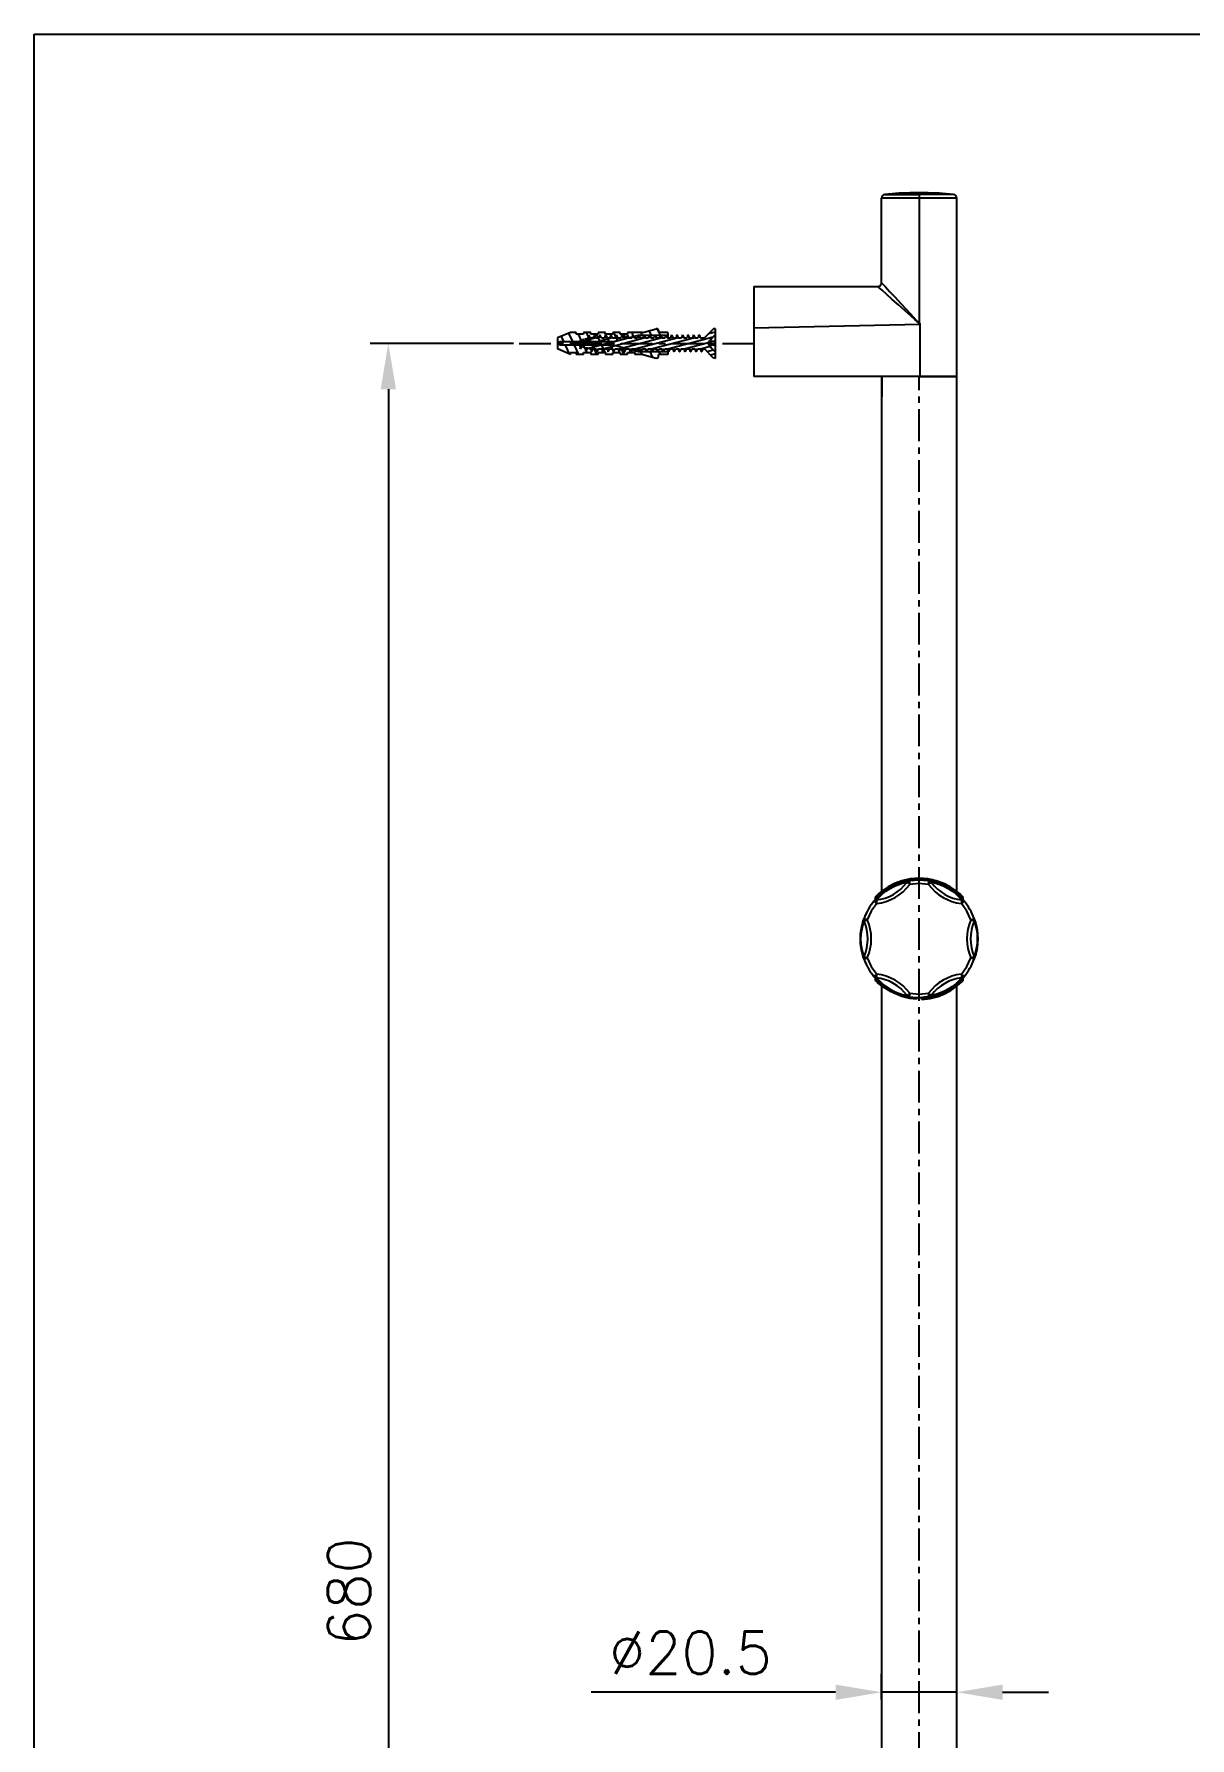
# Model space of a CAD drawing. Extents: x -6516 to -5886, y -2869 to -1978.
# Drawn here: x -6515.6 to -6200.6, y -2442.2 to -1978 of the extents above; entities that cross this region are included whole.
import ezdxf

# ---------------------------------------------------------------- set-up
doc = ezdxf.new("R2010")
doc.units = 0
doc.header["$LTSCALE"] = 23.1
doc.header["$MEASUREMENT"] = 0
doc.linetypes.add('CENTER', pattern=[0.6, 0.375, -0.075, 0.075, -0.075])
doc.layers.get('0').update_dxf_attribs({"linetype": 'CONTINUOUS'})
doc.layers.get('Defpoints').update_dxf_attribs({"linetype": 'CONTINUOUS'})
doc.styles.get("Standard").update_dxf_attribs({"font": 'txt.shx', "bigfont": 'whgtxt.shx'})
doc.dimstyles.get("Standard").update_dxf_attribs({"dimtxt": 2.5, "dimasz": 0.18, "dimexe": 0.18, "dimexo": 0.0625, "dimgap": 0.09, "dimtad": 0, "dimtih": 1, "dimtoh": 1, "dimdec": 4, "dimzin": 0, "dimdsep": 46, "dimtxsty": 'Standard', "dimcen": 0.09, "dimadec": 0, "dimazin": 0, "dimtp": 0.001, "dimtm": 0.001, "dimtfac": 1, "dimtdec": 4, "dimtofl": 0, "dimtmove": 0, "dimatfit": 0, "dimfxl": 0, "dimtolj": 1, "dimtzin": 0, "dimarcsym": 0})

# ---------------------------------------------------------------- blocks, each defined once
blk = doc.blocks.new('*D103')
at = {"color": 2, "lineweight": -2}
for p, q in [((-6384.91, -2062.29), (-6424.05, -2062.29)), ((-6419.05, -2074.79), (-6419.05, -2729.79)), ((-6384.91, -2742.29), (-6424.05, -2742.29))]:
    blk.add_line(p, q, dxfattribs=at)
at = {"color": 2}
for points in [[(-6421.14, -2074.79), (-6416.97, -2074.79), (-6419.05, -2062.29)], [(-6421.14, -2729.79), (-6416.97, -2729.79), (-6419.05, -2742.29)]]:
    blk.add_solid(points, dxfattribs=at)
at = {"layer": 'Defpoints', "color": 0}
for p in [(-6383.41, -2062.29), (-6419.05, -2742.29), (-6383.41, -2742.29)]:
    blk.add_point(p, dxfattribs=at)
at = {"color": 2, "insert": (-6429.8, -2402.29), "char_height": 11.5, "attachment_point": 5, "rotation": 90}
blk.add_mtext('\\A1;680', dxfattribs=at)
blk = doc.blocks.new('*D104')
at = {"color": 2, "lineweight": -2}
for p, q in [((-6284.66, -2431.66), (-6284.66, -2424.71)), ((-6264.16, -2431.75), (-6264.16, -2424.71)), ((-6297.16, -2429.71), (-6363.74, -2429.71)), ((-6264.16, -2429.71), (-6284.66, -2429.71)), ((-6251.66, -2429.71), (-6239.16, -2429.71))]:
    blk.add_line(p, q, dxfattribs=at)
at = {"color": 2}
for points in [[(-6297.16, -2427.63), (-6297.16, -2431.8), (-6284.66, -2429.71)], [(-6251.66, -2427.63), (-6251.66, -2431.8), (-6264.16, -2429.71)]]:
    blk.add_solid(points, dxfattribs=at)
at = {"layer": 'Defpoints', "color": 0}
for p in [(-6284.66, -2429.71), (-6284.66, -2433.16), (-6264.16, -2433.25)]:
    blk.add_point(p, dxfattribs=at)
at = {"color": 2, "insert": (-6336.7, -2418.96), "char_height": 11.5, "attachment_point": 5}
blk.add_mtext('\\A1;%%C20.5', dxfattribs=at)

msp = doc.modelspace()

# ---------------------------------------------------------------- linework, layer by layer
for p, q in [((-6515.6, -1978.04), (-5885.6, -1978.04)), ((-6515.6, -2869.04), (-6515.6, -1978.04)), ((-6284.66, -2045.79), (-6284.66, -2022.7)), ((-6272.91, -2021.28), (-6275.91, -2021.28)), ((-6264.16, -2071.29), (-6264.16, -2022.7)), ((-6319.41, -2046.79), (-6319.41, -2058.04)), ((-6319.41, -2046.79), (-6285.66, -2046.79)), ((-6319.41, -2058.04), (-6319.41, -2071.29)), ((-6330.16, -2066.29), (-6330.16, -2066.29)), ((-6274.18, -2071.29), (-6319.41, -2071.29)), ((-6284.66, -2071.29), (-6284.66, -2076)), ((-6284.6, -2071.29), (-6284.6, -2076.29)), ((-6274.18, -2071.29), (-6264.16, -2071.29)), ((-6264.16, -2071.29), (-6274.05, -2071.29)), ((-6264.16, -2211.58), (-6264.16, -2071.29)), ((-6284.66, -2075.99), (-6284.66, -2211.58)), ((-6270.69, -2208.46), (-6271.16, -2208.33)), ((-6286.41, -2213.29), (-6286.41, -2213.65)), ((-6285.22, -2212.49), (-6285.46, -2212.7)), ((-6263.87, -2211.97), (-6264.09, -2211.79)), ((-6262.41, -2213.65), (-6262.41, -2213.29)), ((-6286.41, -2235.33), (-6286.41, -2235.7)), ((-6262.41, -2235.7), (-6262.41, -2235.33)), ((-6284.66, -2237.24), (-6284.66, -2629.09)), ((-6275.16, -2240.47), (-6275.16, -2240.57)), ((-6275.16, -2240.57), (-6275.16, -2240.68)), ((-6275.16, -2240.68), (-6275.16, -2240.92)), ((-6271.65, -2240.24), (-6273.66, -2240.47)), ((-6273.66, -2240.57), (-6273.66, -2240.47)), ((-6273.66, -2240.68), (-6273.66, -2240.57)), ((-6273.66, -2240.98), (-6273.66, -2240.68)), ((-6264.16, -2629.09), (-6264.16, -2237.41))]:
    msp.add_line(p, q)
at = {"color": 2}
for p, q in [((-6274.41, -2022.7), (-6284.66, -2022.7)), ((-6264.16, -2022.7), (-6274.41, -2022.7)), ((-6274.41, -2022.7), (-6274.41, -2056.71)), ((-6319.41, -2058.04), (-6274.18, -2057.04)), ((-6274.42, -2056.72), (-6274.43, -2056.74)), ((-6274.18, -2056.82), (-6274.18, -2057.04)), ((-6274.18, -2057.04), (-6274.18, -2071.29)), ((-6284.63, -2071.29), (-6284.63, -2075.79)), ((-6284.64, -2075.99), (-6284.64, -2075.99)), ((-6277.13, -2208.73), (-6276.96, -2209.67)), ((-6274.41, -2208.49), (-6274.41, -2208.39)), ((-6274.41, -2209.45), (-6274.41, -2208.49)), ((-6271.85, -2209.67), (-6271.69, -2208.73)), ((-6274.41, -2209.45), (-6276.96, -2209.67)), ((-6271.85, -2209.67), (-6274.41, -2209.45)), ((-6260.29, -2219.3), (-6259.39, -2218.96)), ((-6276.96, -2239.31), (-6277.13, -2240.26)), ((-6271.69, -2240.26), (-6271.85, -2239.31))]:
    msp.add_line(p, q, dxfattribs=at)
at = {"color": 7, "linetype": 'Continuous'}
for p, q in [((-6369.41, -2059.29), (-6372.91, -2060.79)), ((-6367.91, -2059.29), (-6369.41, -2059.29)), ((-6367.91, -2059.79), (-6367.91, -2059.29)), ((-6365.91, -2059.79), (-6367.91, -2059.79)), ((-6365.91, -2059.29), (-6365.91, -2059.79)), ((-6363.91, -2059.29), (-6365.91, -2059.29)), ((-6364.41, -2060.04), (-6364.65, -2060.84)), ((-6364, -2060.84), (-6364.41, -2060.04)), ((-6363.91, -2059.79), (-6363.91, -2059.29)), ((-6361.91, -2059.79), (-6363.91, -2059.79)), ((-6362.91, -2060), (-6363.15, -2060.79)), ((-6362.5, -2060.79), (-6362.91, -2060)), ((-6361.91, -2059.29), (-6361.91, -2059.79)), ((-6359.91, -2059.29), (-6361.91, -2059.29)), ((-6361.41, -2060), (-6361.65, -2060.79)), ((-6361, -2060.79), (-6361.41, -2060)), ((-6359.91, -2060), (-6360.15, -2060.79)), ((-6359.91, -2059.79), (-6359.91, -2059.29)), ((-6357.91, -2059.79), (-6359.91, -2059.79)), ((-6359.5, -2060.79), (-6359.91, -2060)), ((-6358.41, -2060), (-6358.65, -2060.79)), ((-6358, -2060.79), (-6358.41, -2060)), ((-6357.91, -2059.29), (-6357.91, -2059.79)), ((-6355.91, -2059.29), (-6357.91, -2059.29)), ((-6357.52, -2061.79), (-6350.91, -2060.04)), ((-6356.91, -2060), (-6357.15, -2060.79)), ((-6356.5, -2060.79), (-6356.91, -2060)), ((-6355.91, -2059.79), (-6355.91, -2059.29)), ((-6353.91, -2059.79), (-6355.91, -2059.79)), ((-6355.41, -2060), (-6355.65, -2060.79)), ((-6355, -2060.79), (-6355.41, -2060)), ((-6353.91, -2060), (-6354.15, -2060.79)), ((-6353.91, -2059.29), (-6353.91, -2059.79)), ((-6349.7, -2059.29), (-6353.91, -2059.29)), ((-6353.5, -2060.79), (-6353.91, -2060)), ((-6352.41, -2060), (-6352.65, -2060.79)), ((-6352, -2060.79), (-6352.41, -2060)), ((-6350.91, -2060), (-6351.15, -2060.79)), ((-6350.5, -2060.79), (-6350.91, -2060)), ((-6350.91, -2060.04), (-6342.91, -2060.04)), ((-6349.7, -2059.29), (-6346.04, -2058.31)), ((-6349.41, -2060), (-6349.65, -2060.79)), ((-6349, -2060.79), (-6349.41, -2060)), ((-6347.91, -2060), (-6348.15, -2060.79)), ((-6347.5, -2060.79), (-6347.91, -2060)), ((-6346.41, -2060), (-6346.65, -2060.79)), ((-6346, -2060.79), (-6346.41, -2060)), ((-6345.41, -2058.79), (-6345.41, -2059.29)), ((-6342.91, -2059.29), (-6345.41, -2059.29)), ((-6344.91, -2060), (-6345.15, -2060.79)), ((-6344.5, -2060.79), (-6344.91, -2060)), ((-6343.41, -2060), (-6343.65, -2060.79)), ((-6343, -2060.79), (-6343.41, -2060)), ((-6342.91, -2059.29), (-6342.91, -2060.79)), ((-6341.91, -2060), (-6342.15, -2060.79)), ((-6341.86, -2060.04), (-6341.91, -2060)), ((-6341.5, -2060.79), (-6341.91, -2060)), ((-6340.41, -2060), (-6340.65, -2060.79)), ((-6340.36, -2060.04), (-6340.41, -2060)), ((-6340, -2060.79), (-6340.41, -2060)), ((-6338.91, -2060), (-6339.15, -2060.79)), ((-6338.86, -2060.04), (-6338.91, -2060)), ((-6338.5, -2060.79), (-6338.91, -2060)), ((-6337.41, -2060), (-6337.65, -2060.79)), ((-6337.36, -2060.04), (-6337.41, -2060)), ((-6337, -2060.79), (-6337.41, -2060)), ((-6335.91, -2060), (-6336.15, -2060.79)), ((-6335.86, -2060.04), (-6335.91, -2060)), ((-6335.5, -2060.79), (-6335.91, -2060)), ((-6334.41, -2060), (-6334.65, -2060.79)), ((-6334.36, -2060.04), (-6334.41, -2060)), ((-6334, -2060.79), (-6334.41, -2060)), ((-6330.41, -2058.29), (-6332.91, -2060.79)), ((-6331.11, -2061.1), (-6329.91, -2059.89)), ((-6329.91, -2058.29), (-6330.41, -2058.29)), ((-6329.91, -2066.29), (-6329.91, -2058.29)), ((-6372.91, -2060.79), (-6372.91, -2063.79)), ((-6369.41, -2065.29), (-6372.91, -2063.79)), ((-6372.41, -2062.79), (-6372.41, -2061.79)), ((-6372.41, -2061.79), (-6357.52, -2061.79)), ((-6357.52, -2062.79), (-6372.41, -2062.79)), ((-6369.41, -2065.29), (-6369.41, -2064.79)), ((-6369.41, -2064.79), (-6367.91, -2064.79)), ((-6367.91, -2064.79), (-6367.91, -2065.29)), ((-6365.91, -2065.29), (-6367.91, -2065.29)), ((-6367.54, -2061.79), (-6367.64, -2062.13)), ((-6367.15, -2061.85), (-6367.18, -2061.79)), ((-6366.9, -2062.97), (-6366.66, -2063.77)), ((-6366.69, -2062.97), (-6366.9, -2062.97)), ((-6366.66, -2063.77), (-6366.33, -2063.13)), ((-6366.15, -2061.24), (-6365.73, -2061.24)), ((-6365.91, -2065.29), (-6365.91, -2064.79)), ((-6365.91, -2064.79), (-6363.91, -2064.79)), ((-6365.4, -2063.6), (-6365.16, -2064.4)), ((-6364.77, -2063.6), (-6365.4, -2063.6)), ((-6365.16, -2064.4), (-6364.75, -2063.61)), ((-6364.65, -2060.84), (-6364, -2060.84)), ((-6363.99, -2060.84), (-6364, -2060.84)), ((-6363.91, -2064.79), (-6363.91, -2065.29)), ((-6361.91, -2065.29), (-6363.91, -2065.29)), ((-6363.9, -2063.79), (-6363.66, -2064.59)), ((-6363.25, -2063.79), (-6363.9, -2063.79)), ((-6363.66, -2064.59), (-6363.25, -2063.79)), ((-6363.15, -2060.79), (-6362.91, -2060.79)), ((-6362.91, -2063.79), (-6362.4, -2063.79)), ((-6362.5, -2060.79), (-6361.65, -2060.79)), ((-6362.4, -2063.79), (-6362.16, -2064.59)), ((-6362.16, -2064.59), (-6361.75, -2063.79)), ((-6361.91, -2065.29), (-6361.91, -2064.79)), ((-6361.91, -2064.79), (-6359.91, -2064.79)), ((-6361.75, -2063.79), (-6360.9, -2063.79)), ((-6361, -2060.79), (-6360.15, -2060.79)), ((-6360.9, -2063.79), (-6360.66, -2064.59)), ((-6360.66, -2064.59), (-6360.25, -2063.79)), ((-6360.25, -2063.79), (-6359.4, -2063.79)), ((-6359.91, -2064.79), (-6359.91, -2065.29)), ((-6357.91, -2065.29), (-6359.91, -2065.29)), ((-6359.5, -2060.79), (-6358.65, -2060.79)), ((-6359.4, -2063.79), (-6359.16, -2064.59)), ((-6359.16, -2064.59), (-6358.75, -2063.79)), ((-6358.75, -2063.79), (-6357.9, -2063.79)), ((-6358, -2060.79), (-6357.15, -2060.79)), ((-6357.91, -2065.29), (-6357.91, -2064.79)), ((-6357.91, -2064.79), (-6355.91, -2064.79)), ((-6357.9, -2063.79), (-6357.66, -2064.59)), ((-6357.66, -2064.59), (-6357.25, -2063.79)), ((-6357.52, -2062.79), (-6350.91, -2064.54)), ((-6357.25, -2063.79), (-6356.4, -2063.79)), ((-6356.5, -2060.79), (-6355.65, -2060.79)), ((-6356.4, -2063.79), (-6356.16, -2064.59)), ((-6356.16, -2064.59), (-6355.75, -2063.79)), ((-6355.91, -2064.79), (-6355.91, -2065.29)), ((-6353.91, -2065.29), (-6355.91, -2065.29)), ((-6355.75, -2063.79), (-6354.9, -2063.79)), ((-6355, -2060.79), (-6354.15, -2060.79)), ((-6354.9, -2063.79), (-6354.66, -2064.59)), ((-6354.66, -2064.59), (-6354.25, -2063.79)), ((-6354.25, -2063.79), (-6353.4, -2063.79)), ((-6353.91, -2065.29), (-6353.91, -2064.79)), ((-6353.91, -2064.79), (-6351.91, -2064.79)), ((-6353.5, -2060.79), (-6352.65, -2060.79)), ((-6353.4, -2063.79), (-6353.16, -2064.59)), ((-6353.16, -2064.59), (-6352.75, -2063.79)), ((-6352.75, -2063.79), (-6351.9, -2063.79)), ((-6352, -2060.79), (-6351.15, -2060.79)), ((-6351.91, -2064.79), (-6351.91, -2065.29)), ((-6349.7, -2065.29), (-6351.91, -2065.29)), ((-6351.9, -2063.79), (-6351.66, -2064.59)), ((-6351.66, -2064.59), (-6351.25, -2063.79)), ((-6351.25, -2063.79), (-6350.4, -2063.79)), ((-6350.91, -2063.79), (-6350.91, -2064.54)), ((-6350.91, -2064.54), (-6342.91, -2064.54)), ((-6350.5, -2060.79), (-6349.65, -2060.79)), ((-6350.4, -2063.79), (-6350.16, -2064.59)), ((-6350.16, -2064.59), (-6349.75, -2063.79)), ((-6349.75, -2063.79), (-6348.9, -2063.79)), ((-6349.7, -2065.29), (-6346.04, -2066.28)), ((-6349, -2060.79), (-6348.15, -2060.79)), ((-6348.9, -2063.79), (-6348.66, -2064.59)), ((-6348.66, -2064.59), (-6348.25, -2063.79)), ((-6348.25, -2063.79), (-6347.4, -2063.79)), ((-6347.5, -2060.79), (-6346.65, -2060.79)), ((-6347.4, -2063.79), (-6347.16, -2064.59)), ((-6347.16, -2064.59), (-6346.75, -2063.79)), ((-6346.75, -2063.79), (-6345.9, -2063.79)), ((-6346, -2060.79), (-6345.15, -2060.79)), ((-6345.9, -2063.79), (-6345.66, -2064.59)), ((-6345.66, -2064.59), (-6345.25, -2063.79)), ((-6345.41, -2065.79), (-6345.41, -2065.29)), ((-6342.91, -2065.29), (-6345.41, -2065.29)), ((-6345.25, -2063.79), (-6344.4, -2063.79)), ((-6344.5, -2060.79), (-6343.65, -2060.79)), ((-6344.4, -2063.79), (-6344.16, -2064.59)), ((-6344.16, -2064.59), (-6343.75, -2063.79)), ((-6343.75, -2063.79), (-6342.9, -2063.79)), ((-6343, -2060.79), (-6342.15, -2060.79)), ((-6342.91, -2063.94), (-6342.91, -2065.29)), ((-6342.9, -2063.79), (-6342.66, -2064.59)), ((-6342.66, -2064.59), (-6342.25, -2063.79)), ((-6342.25, -2063.79), (-6341.4, -2063.79)), ((-6341.5, -2060.79), (-6340.65, -2060.79)), ((-6341.4, -2063.79), (-6341.16, -2064.59)), ((-6341.16, -2064.59), (-6340.75, -2063.79)), ((-6340.75, -2063.79), (-6339.9, -2063.79)), ((-6340, -2060.79), (-6339.15, -2060.79)), ((-6339.9, -2063.79), (-6339.66, -2064.59)), ((-6339.66, -2064.59), (-6339.25, -2063.79)), ((-6339.25, -2063.79), (-6338.4, -2063.79)), ((-6338.5, -2060.79), (-6337.65, -2060.79)), ((-6338.4, -2063.79), (-6338.16, -2064.59)), ((-6338.16, -2064.59), (-6337.75, -2063.79)), ((-6337.75, -2063.79), (-6336.9, -2063.79)), ((-6337, -2060.79), (-6336.15, -2060.79)), ((-6336.9, -2063.79), (-6336.66, -2064.59)), ((-6336.66, -2064.59), (-6336.25, -2063.79)), ((-6336.25, -2063.79), (-6335.4, -2063.79)), ((-6335.5, -2060.79), (-6334.65, -2060.79)), ((-6335.4, -2063.79), (-6335.16, -2064.59)), ((-6335.16, -2064.59), (-6334.75, -2063.79)), ((-6334.75, -2063.79), (-6332.91, -2063.79)), ((-6334, -2060.79), (-6332.91, -2060.79)), ((-6333.9, -2063.79), (-6333.66, -2064.59)), ((-6333.66, -2064.59), (-6333.25, -2063.79)), ((-6330.41, -2066.29), (-6332.91, -2063.79)), ((-6331.8, -2062.29), (-6331.11, -2061.1)), ((-6329.91, -2061.79), (-6331.8, -2061.79)), ((-6331.8, -2061.79), (-6331.8, -2062.79)), ((-6331.11, -2063.49), (-6331.8, -2062.29)), ((-6329.91, -2062.79), (-6331.8, -2062.79)), ((-6331.51, -2061.79), (-6331.51, -2062.79)), ((-6331.11, -2062.79), (-6331.11, -2061.79)), ((-6329.91, -2064.69), (-6331.11, -2063.49)), ((-6329.91, -2066.29), (-6330.41, -2066.29))]:
    msp.add_line(p, q, dxfattribs=at)
at = {"color": 2, "linetype": 'Continuous'}
for p, q in [((-6371.99, -2060.4), (-6371.34, -2061.79)), ((-6369.93, -2059.52), (-6368.87, -2061.79)), ((-6367.33, -2059.79), (-6366.4, -2061.79)), ((-6365.1, -2059.29), (-6363.93, -2061.79)), ((-6362.39, -2059.79), (-6361.46, -2061.79)), ((-6361.54, -2060.45), (-6361.22, -2060.36)), ((-6360.88, -2063.85), (-6349.06, -2060.68)), ((-6360.16, -2059.29), (-6358.99, -2061.79)), ((-6359.91, -2060.01), (-6359.9, -2060.01)), ((-6357.69, -2059.29), (-6356.63, -2061.56)), ((-6357.04, -2060.44), (-6356.72, -2060.35)), ((-6356.38, -2063.84), (-6344.56, -2060.67)), ((-6355.41, -2060), (-6355.4, -2060)), ((-6354.99, -2059.79), (-6354.43, -2060.98)), ((-6352.75, -2059.29), (-6352.24, -2060.4)), ((-6352.53, -2060.42), (-6352.23, -2060.34)), ((-6351.89, -2063.82), (-6340.07, -2060.66)), ((-6350.28, -2059.29), (-6349.93, -2060.04)), ((-6348.03, -2060.41), (-6347.74, -2060.33)), ((-6348.02, -2058.84), (-6347.46, -2060.04)), ((-6347.39, -2063.81), (-6335.57, -2060.65)), ((-6345.8, -2058.31), (-6345.41, -2059.16)), ((-6345.34, -2059.29), (-6344.99, -2060.04)), ((-6343.53, -2060.39), (-6343.24, -2060.32)), ((-6342.89, -2063.8), (-6330.49, -2060.47)), ((-6339.02, -2060.38), (-6338.75, -2060.3)), ((-6334.52, -2060.36), (-6334.26, -2060.29)), ((-6331.73, -2059.61), (-6329.91, -2059.13)), ((-6372.91, -2063.73), (-6372.87, -2063.81)), ((-6370.87, -2062.79), (-6369.78, -2065.13)), ((-6368.4, -2062.79), (-6367.24, -2065.29)), ((-6367.63, -2062.08), (-6362.54, -2060.72)), ((-6366.87, -2063.07), (-6358.04, -2060.71)), ((-6365.93, -2062.79), (-6365, -2064.79)), ((-6365.32, -2063.85), (-6364.8, -2063.71)), ((-6364.54, -2063.64), (-6353.55, -2060.69)), ((-6363.46, -2062.79), (-6362.3, -2065.29)), ((-6362.27, -2064.22), (-6361.92, -2064.13)), ((-6360.99, -2062.79), (-6360.06, -2064.79)), ((-6359.91, -2065.13), (-6359.83, -2065.29)), ((-6359.16, -2064.58), (-6359.15, -2064.58)), ((-6358.53, -2062.79), (-6357.59, -2064.79)), ((-6357.77, -2064.21), (-6357.41, -2064.11)), ((-6355.85, -2063.24), (-6354.89, -2065.29)), ((-6354.66, -2064.57), (-6354.64, -2064.56)), ((-6353.28, -2064.2), (-6352.9, -2064.1)), ((-6353.03, -2063.98), (-6352.65, -2064.79)), ((-6350.3, -2064.54), (-6349.95, -2065.29)), ((-6350.17, -2064.56), (-6350.13, -2064.55)), ((-6348.78, -2064.18), (-6348.39, -2064.08)), ((-6347.83, -2064.54), (-6347.17, -2065.97)), ((-6345.67, -2064.54), (-6345.62, -2064.53)), ((-6345.36, -2064.54), (-6345.01, -2065.29)), ((-6344.28, -2064.17), (-6343.89, -2064.07)), ((-6341.18, -2064.53), (-6341.12, -2064.51)), ((-6339.79, -2064.16), (-6339.38, -2064.05)), ((-6338.43, -2063.79), (-6331.8, -2062.02)), ((-6336.68, -2064.52), (-6336.61, -2064.5)), ((-6335.29, -2064.15), (-6334.87, -2064.03)), ((-6333.98, -2063.79), (-6331.34, -2063.09)), ((-6332.19, -2064.51), (-6330.54, -2064.06)), ((-6331.25, -2065.45), (-6329.91, -2065.09)), ((-6329.96, -2066.29), (-6329.91, -2066.28))]:
    msp.add_line(p, q, dxfattribs=at)
at = {"color": 1, "linetype": 'CENTER'}
for p, q in [((-6383.41, -2062.29), (-6319.41, -2062.29)), ((-6274.41, -2781.89), (-6274.41, -2071.29))]:
    msp.add_line(p, q, dxfattribs=at)
at = {"color": 2, "flags": 128}
for points in [[(-6283.75, -2021.71), (-6283.56, -2021.71), (-6282.89, -2021.71), (-6282.17, -2021.71), (-6281.63, -2021.71), (-6281.33, -2021.71), (-6281.17, -2021.71), (-6281.09, -2021.71), (-6281.05, -2021.71), (-6281.03, -2021.71), (-6281.02, -2021.71), (-6281.02, -2021.71), (-6281.02, -2021.71), (-6281.01, -2021.71), (-6281.01, -2021.71), (-6281.01, -2021.71), (-6281.01, -2021.71), (-6281.01, -2021.71), (-6281.01, -2021.71), (-6281.01, -2021.71), (-6281.01, -2021.71), (-6281.01, -2021.71), (-6280.94, -2021.71), (-6279.6, -2021.71), (-6278.81, -2021.71), (-6278.4, -2021.71), (-6278.19, -2021.71), (-6278.09, -2021.71), (-6278.03, -2021.71), (-6278.01, -2021.71), (-6277.99, -2021.71), (-6277.99, -2021.71), (-6277.98, -2021.71), (-6277.98, -2021.71), (-6277.98, -2021.71), (-6277.98, -2021.71), (-6277.98, -2021.71), (-6277.98, -2021.71), (-6277.98, -2021.71), (-6277.98, -2021.71), (-6277.98, -2021.71), (-6277.98, -2021.71), (-6277.9, -2021.71), (-6276.23, -2021.71), (-6274.41, -2021.71)], [(-6274.41, -2021.71), (-6274.41, -2021.8), (-6274.41, -2022.03), (-6274.41, -2022.35), (-6274.41, -2022.7)], [(-6265.06, -2021.71), (-6265.24, -2021.71), (-6265.77, -2021.71), (-6266.64, -2021.71), (-6267.8, -2021.71), (-6269.22, -2021.71), (-6270.83, -2021.71), (-6272.58, -2021.71), (-6274.41, -2021.71)], [(-6284.66, -2045.79), (-6284.38, -2046.1), (-6283.6, -2046.93), (-6282.45, -2048.16), (-6281.06, -2049.65), (-6279.52, -2051.31), (-6277.87, -2053.07), (-6275.96, -2055.12), (-6275.2, -2055.93), (-6274.41, -2056.71)], [(-6274.43, -2056.74), (-6275.53, -2055.83), (-6276.59, -2054.89), (-6278.23, -2053.43), (-6280.03, -2051.82), (-6281.72, -2050.31), (-6283.24, -2048.95), (-6284.5, -2047.83), (-6285.35, -2047.07), (-6285.66, -2046.79)], [(-6274.41, -2056.73), (-6274.3, -2056.79), (-6274.24, -2056.81), (-6274.18, -2056.82)], [(-6284.63, -2075.79), (-6284.63, -2075.83), (-6284.63, -2075.87), (-6284.63, -2075.94), (-6284.64, -2075.96), (-6284.64, -2075.98), (-6284.64, -2075.99)], [(-6284.64, -2075.99), (-6284.62, -2076.11), (-6284.6, -2076.14)], [(-6286.41, -2213.29), (-6286.19, -2213.08), (-6285.46, -2212.4), (-6285.03, -2212.04), (-6284.61, -2211.71), (-6284.16, -2211.38), (-6283.5, -2210.93), (-6282.93, -2210.59), (-6282.04, -2210.1), (-6281.21, -2209.71), (-6280.47, -2209.41), (-6279.8, -2209.17), (-6279.13, -2208.96), (-6277.93, -2208.66), (-6276.73, -2208.45), (-6274.41, -2208.29)], [(-6282.33, -2210.77), (-6281.31, -2210.24), (-6280.23, -2209.78), (-6278.93, -2209.37), (-6278.05, -2209.16), (-6277.76, -2209.12)], [(-6276.96, -2209.67), (-6277.25, -2209.46), (-6277.41, -2209.35), (-6277.52, -2209.27), (-6277.63, -2209.2), (-6277.7, -2209.15), (-6277.76, -2209.12)], [(-6274.41, -2208.29), (-6274.41, -2208.18), (-6274.41, -2208.13), (-6274.41, -2208.08), (-6274.41, -2208.04), (-6274.41, -2208.01), (-6274.41, -2207.99)], [(-6274.41, -2208.29), (-6272.08, -2208.45), (-6269.68, -2208.96), (-6268.51, -2209.34), (-6267.26, -2209.86), (-6265.89, -2210.58), (-6264.22, -2211.69), (-6263.35, -2212.4), (-6263.04, -2212.67), (-6262.8, -2212.9), (-6262.62, -2213.07), (-6262.42, -2213.28)], [(-6271.05, -2209.12), (-6271.11, -2209.15), (-6271.18, -2209.2), (-6271.29, -2209.27), (-6271.41, -2209.35), (-6271.56, -2209.46), (-6271.85, -2209.67)], [(-6271.05, -2209.12), (-6270.77, -2209.16), (-6269.89, -2209.37), (-6268.76, -2209.72), (-6267.68, -2210.15), (-6266.49, -2210.77)], [(-6286.04, -2213.9), (-6285.86, -2213.68), (-6285.24, -2213.02), (-6284.38, -2212.21), (-6283.46, -2211.5), (-6282.33, -2210.77)], [(-6266.48, -2210.77), (-6265.51, -2211.38), (-6264.58, -2212.09), (-6263.57, -2213.02), (-6262.95, -2213.68), (-6262.77, -2213.9)], [(-6285.96, -2214.87), (-6287.43, -2216.97), (-6288.52, -2219.3)], [(-6285.96, -2214.87), (-6286.23, -2214.64), (-6286.48, -2214.43), (-6286.58, -2214.35), (-6286.65, -2214.29), (-6286.7, -2214.25)], [(-6286.04, -2213.9), (-6286.05, -2213.97), (-6286.04, -2214.04), (-6286.03, -2214.18), (-6286.02, -2214.32), (-6286, -2214.51), (-6285.96, -2214.87)], [(-6262.85, -2214.87), (-6262.81, -2214.51), (-6262.79, -2214.32), (-6262.78, -2214.18), (-6262.77, -2214.04), (-6262.77, -2213.97), (-6262.77, -2213.9)], [(-6262.11, -2214.25), (-6262.16, -2214.3), (-6262.33, -2214.43), (-6262.58, -2214.64), (-6262.85, -2214.87)], [(-6260.29, -2219.3), (-6261.38, -2216.97), (-6262.85, -2214.87)], [(-6290.25, -2224.49), (-6290.2, -2223.34), (-6290.06, -2222.18), (-6289.76, -2220.84), (-6289.5, -2219.98), (-6289.4, -2219.71)], [(-6289.42, -2218.97), (-6289.36, -2218.99), (-6289.16, -2219.06), (-6288.85, -2219.17), (-6288.52, -2219.3)], [(-6288.52, -2219.3), (-6288.85, -2219.44), (-6289.02, -2219.52), (-6289.15, -2219.58), (-6289.34, -2219.67), (-6289.4, -2219.71)], [(-6259.41, -2219.71), (-6259.47, -2219.67), (-6259.55, -2219.63), (-6259.66, -2219.58), (-6259.79, -2219.52), (-6259.96, -2219.44), (-6260.29, -2219.3)], [(-6259.41, -2219.71), (-6259.31, -2219.98), (-6259.05, -2220.84), (-6258.79, -2222), (-6258.63, -2223.14), (-6258.56, -2224.49)], [(-6289.4, -2229.27), (-6289.5, -2229), (-6289.76, -2228.14), (-6290.03, -2226.99), (-6290.19, -2225.84), (-6290.25, -2224.5)], [(-6258.56, -2224.49), (-6258.61, -2225.64), (-6258.75, -2226.8), (-6259.05, -2228.14), (-6259.31, -2229), (-6259.41, -2229.28)], [(-6288.52, -2229.69), (-6288.85, -2229.81), (-6289.16, -2229.92), (-6289.36, -2229.99), (-6289.42, -2230.02)], [(-6289.4, -2229.27), (-6289.34, -2229.31), (-6289.26, -2229.35), (-6289.15, -2229.4), (-6289.02, -2229.46), (-6288.85, -2229.54), (-6288.52, -2229.69)], [(-6288.52, -2229.69), (-6287.43, -2232.01), (-6285.96, -2234.12)], [(-6262.85, -2234.12), (-6261.38, -2232.01), (-6260.29, -2229.69)], [(-6260.29, -2229.69), (-6260.19, -2229.64), (-6260.13, -2229.62), (-6259.96, -2229.54), (-6259.79, -2229.47), (-6259.66, -2229.41), (-6259.55, -2229.35), (-6259.47, -2229.31), (-6259.41, -2229.28)], [(-6259.39, -2230.02), (-6259.45, -2230), (-6259.65, -2229.92), (-6259.96, -2229.81), (-6260.29, -2229.69)], [(-6286.7, -2234.73), (-6286.65, -2234.69), (-6286.48, -2234.55), (-6286.23, -2234.35), (-6285.96, -2234.12)], [(-6275.16, -2240.68), (-6277.33, -2240.44), (-6279.63, -2239.87), (-6280.58, -2239.53), (-6281.55, -2239.12), (-6282.03, -2238.89), (-6283.19, -2238.24), (-6284.08, -2237.66), (-6284.74, -2237.18), (-6285.19, -2236.82), (-6285.53, -2236.53), (-6285.82, -2236.26), (-6286.05, -2236.05), (-6286.21, -2235.89), (-6286.41, -2235.7), (-6286.21, -2235.89), (-6285.94, -2236.15), (-6285.53, -2236.53), (-6285.44, -2236.6)], [(-6285.96, -2234.12), (-6286, -2234.47), (-6286.02, -2234.67), (-6286.03, -2234.8), (-6286.04, -2234.94), (-6286.05, -2235.02), (-6286.04, -2235.09)], [(-6286.04, -2235.09), (-6285.86, -2235.31), (-6285.24, -2235.97), (-6284.23, -2236.89), (-6283.3, -2237.6), (-6282.33, -2238.22)], [(-6263.38, -2236.6), (-6263.29, -2236.53), (-6263, -2236.27), (-6262.78, -2236.06), (-6262.61, -2235.9), (-6262.41, -2235.7), (-6262.6, -2235.89), (-6263.28, -2236.53), (-6263.65, -2236.84), (-6264.13, -2237.22), (-6264.78, -2237.7), (-6265.64, -2238.25), (-6266.6, -2238.79), (-6267.54, -2239.24), (-6268.37, -2239.59), (-6269.2, -2239.88), (-6270.34, -2240.2), (-6271.48, -2240.44), (-6273.66, -2240.68)], [(-6262.77, -2235.09), (-6262.95, -2235.31), (-6263.57, -2235.97), (-6264.43, -2236.77), (-6265.35, -2237.48), (-6266.48, -2238.21)], [(-6262.77, -2235.09), (-6262.77, -2235.02), (-6262.77, -2234.94), (-6262.78, -2234.8), (-6262.79, -2234.67), (-6262.81, -2234.47), (-6262.85, -2234.12)], [(-6262.85, -2234.12), (-6262.58, -2234.35), (-6262.33, -2234.55), (-6262.23, -2234.63), (-6262.16, -2234.69), (-6262.11, -2234.73)], [(-6282.33, -2238.22), (-6281.13, -2238.83), (-6280.05, -2239.27), (-6278.92, -2239.62), (-6278.05, -2239.82), (-6277.76, -2239.87)], [(-6277.76, -2239.87), (-6277.7, -2239.84), (-6277.63, -2239.79), (-6277.52, -2239.71), (-6277.41, -2239.63), (-6277.25, -2239.52), (-6276.96, -2239.31)], [(-6276.96, -2239.31), (-6274.41, -2239.53), (-6271.85, -2239.31)], [(-6271.85, -2239.31), (-6271.56, -2239.52), (-6271.41, -2239.63), (-6271.29, -2239.71), (-6271.18, -2239.79), (-6271.11, -2239.84), (-6271.05, -2239.87)], [(-6266.48, -2238.22), (-6267.5, -2238.75), (-6268.58, -2239.2), (-6269.89, -2239.62), (-6270.77, -2239.82), (-6271.05, -2239.87)]]:
    msp.add_lwpolyline(points, dxfattribs=at)
at = {"flags": 128}
for points in [[(-6284.66, -2075.99), (-6284.65, -2076.03), (-6284.65, -2076.07), (-6284.63, -2076.11), (-6284.61, -2076.15), (-6284.6, -2076.16)], [(-6284.6, -2076.29), (-6284.61, -2076.64), (-6284.62, -2076.95), (-6284.64, -2077.18), (-6284.65, -2077.32), (-6284.65, -2077.33)], [(-6286.7, -2214.25), (-6286.48, -2213.99), (-6285.76, -2213.22), (-6285.17, -2212.66), (-6284.41, -2212.01), (-6283.48, -2211.31), (-6282.41, -2210.64), (-6281.29, -2210.05), (-6280.22, -2209.58), (-6279.27, -2209.25), (-6278.5, -2209.02), (-6277.47, -2208.79), (-6277.13, -2208.73)], [(-6286.41, -2213.65), (-6286.36, -2213.59), (-6286.2, -2213.43), (-6286.07, -2213.29), (-6285.91, -2213.13), (-6285.7, -2212.93), (-6285.46, -2212.7), (-6285.27, -2212.53), (-6285.06, -2212.34), (-6284.68, -2212.03), (-6284.02, -2211.52), (-6282.92, -2210.78), (-6281.58, -2210.05), (-6280.33, -2209.5), (-6279.13, -2209.09), (-6276.81, -2208.57), (-6274.41, -2208.39)], [(-6274.41, -2207.99), (-6276.82, -2208.17), (-6279.09, -2208.67), (-6281.12, -2209.42), (-6282.86, -2210.32), (-6284.29, -2211.28), (-6285.37, -2212.16), (-6286.08, -2212.83), (-6286.32, -2213.08), (-6286.24, -2213)], [(-6263.08, -2212.5), (-6262.74, -2212.83), (-6262.49, -2213.08), (-6262.74, -2212.83), (-6263.44, -2212.16), (-6264.52, -2211.28), (-6265.95, -2210.32), (-6267.69, -2209.42), (-6269.73, -2208.67), (-6272, -2208.17), (-6274.41, -2207.99)], [(-6274.41, -2208.39), (-6272.01, -2208.57), (-6270.84, -2208.79), (-6269.68, -2209.09), (-6267.79, -2209.79), (-6265.89, -2210.78), (-6264.89, -2211.45), (-6264.3, -2211.89), (-6263.89, -2212.23), (-6263.6, -2212.48), (-6263.36, -2212.7), (-6262.62, -2213.42), (-6262.41, -2213.65)], [(-6271.69, -2208.73), (-6271.34, -2208.79), (-6270.32, -2209.02), (-6269.54, -2209.25), (-6268.6, -2209.58), (-6267.53, -2210.05), (-6266.41, -2210.63), (-6265.34, -2211.31), (-6264.4, -2212.01), (-6263.64, -2212.66), (-6263.05, -2213.22), (-6262.34, -2213.99), (-6262.11, -2214.25)], [(-6282.33, -2210.77), (-6282.33, -2210.77), (-6282.33, -2210.77), (-6282.33, -2210.77), (-6282.33, -2210.77), (-6282.33, -2210.77), (-6282.33, -2210.77), (-6282.33, -2210.77), (-6282.33, -2210.77)], [(-6281.56, -2209.65), (-6281.75, -2209.74), (-6281.97, -2209.86)], [(-6266.49, -2210.77), (-6266.49, -2210.77), (-6266.49, -2210.77), (-6266.49, -2210.77), (-6266.48, -2210.77), (-6266.48, -2210.77), (-6266.48, -2210.77), (-6266.48, -2210.77), (-6266.48, -2210.77)], [(-6289.42, -2230.02), (-6289.54, -2229.69), (-6289.85, -2228.68), (-6290.04, -2227.9), (-6290.22, -2226.92), (-6290.36, -2225.76), (-6290.41, -2224.5), (-6290.36, -2223.23), (-6290.22, -2222.07), (-6290.04, -2221.09), (-6289.85, -2220.3), (-6289.54, -2219.29), (-6289.42, -2218.97)], [(-6259.39, -2218.96), (-6259.27, -2219.29), (-6258.96, -2220.3), (-6258.77, -2221.09), (-6258.59, -2222.07), (-6258.46, -2223.23), (-6258.41, -2224.49), (-6258.46, -2225.76), (-6258.59, -2226.92), (-6258.77, -2227.9), (-6258.96, -2228.69), (-6259.27, -2229.69), (-6259.39, -2230.02)], [(-6290.25, -2224.5), (-6290.25, -2224.5), (-6290.25, -2224.5), (-6290.25, -2224.49), (-6290.25, -2224.49), (-6290.25, -2224.49), (-6290.25, -2224.49), (-6290.25, -2224.49), (-6290.25, -2224.49)], [(-6258.56, -2224.49), (-6258.56, -2224.49), (-6258.56, -2224.49), (-6258.56, -2224.49), (-6258.56, -2224.49), (-6258.56, -2224.49), (-6258.56, -2224.49), (-6258.56, -2224.49), (-6258.56, -2224.49)], [(-6277.13, -2240.26), (-6277.47, -2240.2), (-6278.5, -2239.96), (-6279.27, -2239.73), (-6280.21, -2239.4), (-6281.28, -2238.94), (-6282.4, -2238.35), (-6283.47, -2237.67), (-6284.41, -2236.98), (-6285.17, -2236.33), (-6285.76, -2235.77), (-6286.48, -2235), (-6286.7, -2234.73)], [(-6275.16, -2240.57), (-6277, -2240.39), (-6279.05, -2239.92), (-6281.16, -2239.13), (-6281.84, -2238.8), (-6282.5, -2238.45), (-6283.18, -2238.04), (-6284.34, -2237.22), (-6285.13, -2236.58), (-6285.67, -2236.09), (-6285.98, -2235.78), (-6286.2, -2235.56), (-6286.41, -2235.34)], [(-6275.16, -2240.92), (-6276.95, -2240.71), (-6279.08, -2240.16), (-6280.98, -2239.4), (-6282.6, -2238.51), (-6283.93, -2237.6), (-6284.94, -2236.76), (-6285.59, -2236.14), (-6285.82, -2235.91)], [(-6262.41, -2235.34), (-6262.41, -2235.34), (-6262.62, -2235.56), (-6262.78, -2235.73), (-6263, -2235.95), (-6263.29, -2236.23), (-6263.74, -2236.63), (-6264.37, -2237.15), (-6264.99, -2237.6), (-6265.64, -2238.04), (-6266.63, -2238.62), (-6267.67, -2239.14), (-6269.79, -2239.93), (-6271.84, -2240.39), (-6273.66, -2240.57)], [(-6273.66, -2240.98), (-6271.36, -2240.71), (-6269.23, -2240.16), (-6267.33, -2239.4), (-6265.71, -2238.51), (-6264.38, -2237.6), (-6263.37, -2236.76), (-6262.72, -2236.14), (-6262.49, -2235.91)], [(-6262.11, -2234.73), (-6262.34, -2235), (-6263.05, -2235.77), (-6263.64, -2236.33), (-6264.4, -2236.98), (-6265.33, -2237.67), (-6266.4, -2238.35), (-6267.52, -2238.94), (-6268.6, -2239.4), (-6269.54, -2239.73), (-6270.32, -2239.96), (-6271.34, -2240.2), (-6271.69, -2240.26)], [(-6282.33, -2238.22), (-6282.33, -2238.22), (-6282.33, -2238.22), (-6282.33, -2238.22), (-6282.33, -2238.22), (-6282.33, -2238.22), (-6282.33, -2238.22), (-6282.33, -2238.22), (-6282.33, -2238.22)], [(-6266.48, -2238.21), (-6266.48, -2238.21), (-6266.48, -2238.21), (-6266.48, -2238.21), (-6266.48, -2238.21), (-6266.48, -2238.21), (-6266.48, -2238.22), (-6266.48, -2238.22), (-6266.48, -2238.22)]]:
    msp.add_lwpolyline(points, dxfattribs=at)
for centre, radius, start, end in [((-6283.66, -2022.7), 1, 95.3612, 180), ((-6274.41, -2121.27), 100, 90.8595, 95.3605), ((-6274.41, -2121.27), 100, 84.6396, 89.1405), ((-6265.16, -2022.7), 1, 360, 84.6368), ((-6285.66, -2045.79), 1, 269.9865, 0.0135), ((-6274.41, -2224.49), 16, 97.6465, 113.2972), ((-6274.41, -2224.49), 16, 90, 99.7941), ((-6274.41, -2224.49), 16, 79.6599, 95.0362), ((-6274.41, -2224.49), 16, 80.2096, 90), ((-6274.41, -2224.49), 16, 137.4802, 143.818), ((-6274.41, -2224.49), 16, 32.9753, 45.6155), ((-6274.41, -2224.49), 16, 152.3645, 164.3574), ((-6274.41, -2224.49), 16, 140.2074, 159.7948), ((-6274.41, -2224.49), 16, 20.2095, 39.7917), ((-6274.41, -2224.49), 16, 17.1543, 24.4629), ((-6274.41, -2224.49), 16, 337.9297, 354.6662), ((-6274.41, -2224.49), 16, 198.4885, 207.7329), ((-6274.41, -2224.49), 16, 200.2052, 219.793), ((-6274.41, -2224.49), 16, 320.2073, 339.7899), ((-6274.41, -2224.49), 16, 216.2746, 232.1375), ((-6274.41, -2224.49), 16, 304.3348, 320.5493), ((-6274.41, -2224.49), 16, 249.3968, 270), ((-6274.41, -2224.49), 16, 260.2051, 279.7906), ((-6274.41, -2224.49), 16, 270, 286.8643)]:
    msp.add_arc(centre, radius, start, end)
at = {"color": 7, "linetype": 'Continuous'}
for centre, radius, start, end in [((-6345.91, -2058.79), 0.5, 0, 105), ((-6362.91, -2069.88), 9.08, 121.4029, 123.3985), ((-6362.91, -2054.71), 9.08, 236.6015, 245.3974), ((-6362.91, -2069.88), 9.08, 108.0805, 117.8697), ((-6362.91, -2054.71), 9.08, 247.8677, 258.1276), ((-6362.91, -2069.88), 9.08, 90, 106.7921), ((-6362.91, -2054.71), 9.08, 258.2775, 270), ((-6345.91, -2065.79), 0.5, 255, 0)]:
    msp.add_arc(centre, radius, start, end, dxfattribs=at)
at = {"color": 2}
for centre, radius, start, end in [((-6287.41, -2201.98), 12, 276.5134, 323.4882), ((-6276.96, -2209.71), 1, 99.7941, 143.4878), ((-6271.86, -2209.71), 1, 36.5109, 80.2096), ((-6261.41, -2201.98), 12, 216.5106, 263.4907), ((-6287.44, -2201.92), 13.03, 276.5134, 323.4881), ((-6261.37, -2201.92), 13.03, 216.5106, 263.4907), ((-6285.93, -2214.89), 1, 96.5138, 140.2074), ((-6262.88, -2214.89), 1, 39.7917, 83.4903), ((-6288.48, -2219.31), 1, 159.7948, 203.4853), ((-6300.41, -2224.49), 12, 336.5143, 23.4857), ((-6300.47, -2224.49), 13.03, 336.5143, 23.4857), ((-6248.34, -2224.49), 13.03, 156.5087, 203.4907), ((-6248.41, -2224.49), 12, 156.5087, 203.4908), ((-6260.33, -2219.31), 1, 336.509, 20.2095), ((-6288.48, -2229.67), 1, 156.5147, 200.2052), ((-6260.33, -2229.67), 1, 339.7899, 23.4904), ((-6285.93, -2234.09), 1, 219.793, 263.4857), ((-6287.41, -2247.01), 12, 36.5124, 83.4857), ((-6287.44, -2247.06), 13.03, 36.5124, 83.4857), ((-6261.37, -2247.06), 13.03, 96.5096, 143.4883), ((-6261.41, -2247.01), 12, 96.5096, 143.4883), ((-6262.88, -2234.09), 1, 276.5099, 320.2073), ((-6276.96, -2239.27), 1, 216.5127, 260.2051), ((-6271.86, -2239.27), 1, 279.7906, 323.4879)]:
    msp.add_arc(centre, radius, start, end, dxfattribs=at)
at = {"color": 7, "linetype": 'Continuous'}
for points in [[(-6352.18, -2060.38), (-6352.05, -2060.64), (-6351.97, -2060.78)], [(-6350.86, -2060.04), (-6350.71, -2060.33), (-6350.55, -2060.64), (-6350.47, -2060.78)], [(-6349.36, -2060.04), (-6349.21, -2060.33), (-6349.05, -2060.64), (-6348.97, -2060.78)], [(-6347.86, -2060.04), (-6347.71, -2060.33), (-6347.55, -2060.64), (-6347.47, -2060.78)], [(-6346.36, -2060.04), (-6346.21, -2060.33), (-6346.05, -2060.64), (-6345.97, -2060.78)], [(-6344.86, -2060.04), (-6344.71, -2060.33), (-6344.55, -2060.64), (-6344.47, -2060.78)], [(-6343.36, -2060.04), (-6343.21, -2060.33), (-6343.05, -2060.64), (-6342.97, -2060.78)], [(-6341.86, -2060.04), (-6341.71, -2060.33), (-6341.55, -2060.64), (-6341.47, -2060.78)], [(-6340.36, -2060.04), (-6340.21, -2060.33), (-6340.05, -2060.64), (-6339.97, -2060.78)], [(-6338.86, -2060.04), (-6338.71, -2060.33), (-6338.55, -2060.64), (-6338.47, -2060.78)], [(-6337.36, -2060.04), (-6337.21, -2060.33), (-6337.05, -2060.64), (-6336.97, -2060.78)], [(-6335.86, -2060.04), (-6335.71, -2060.33), (-6335.55, -2060.64), (-6335.47, -2060.78)], [(-6334.36, -2060.04), (-6334.21, -2060.33), (-6334.05, -2060.64), (-6333.97, -2060.78)], [(-6366.66, -2063.77), (-6366.71, -2063.71), (-6366.76, -2063.59), (-6366.76, -2063.58)], [(-6365.4, -2063.6), (-6365.45, -2063.55), (-6365.5, -2063.44), (-6365.52, -2063.41)], [(-6365.16, -2064.4), (-6365.21, -2064.34), (-6365.24, -2064.26)], [(-6363.66, -2064.59), (-6363.71, -2064.54), (-6363.74, -2064.47)], [(-6362.16, -2064.59), (-6362.21, -2064.54), (-6362.24, -2064.47)], [(-6360.66, -2064.59), (-6360.71, -2064.54), (-6360.74, -2064.47)], [(-6359.16, -2064.59), (-6359.21, -2064.54), (-6359.24, -2064.47)], [(-6357.66, -2064.59), (-6357.71, -2064.54), (-6357.74, -2064.47)], [(-6356.16, -2064.59), (-6356.21, -2064.54), (-6356.24, -2064.47)], [(-6354.66, -2064.59), (-6354.71, -2064.54), (-6354.74, -2064.47)], [(-6353.16, -2064.59), (-6353.21, -2064.54), (-6353.24, -2064.47)], [(-6351.95, -2063.81), (-6351.95, -2063.79)], [(-6351.66, -2064.59), (-6351.71, -2064.54), (-6351.74, -2064.47)], [(-6350.45, -2063.81), (-6350.45, -2063.79)], [(-6350.24, -2064.47), (-6350.33, -2064.17), (-6350.44, -2063.85), (-6350.45, -2063.81)], [(-6350.16, -2064.59), (-6350.21, -2064.55)], [(-6348.95, -2063.81), (-6348.95, -2063.79)], [(-6348.74, -2064.47), (-6348.83, -2064.17), (-6348.94, -2063.85), (-6348.95, -2063.81)], [(-6348.66, -2064.59), (-6348.71, -2064.55)], [(-6347.45, -2063.81), (-6347.45, -2063.79)], [(-6347.24, -2064.47), (-6347.33, -2064.17), (-6347.44, -2063.85), (-6347.45, -2063.81)], [(-6347.16, -2064.59), (-6347.21, -2064.55)], [(-6345.95, -2063.81), (-6345.95, -2063.79)], [(-6345.74, -2064.47), (-6345.83, -2064.17), (-6345.94, -2063.85), (-6345.95, -2063.81)], [(-6345.66, -2064.59), (-6345.71, -2064.55)], [(-6344.45, -2063.81), (-6344.45, -2063.79)], [(-6344.24, -2064.47), (-6344.33, -2064.17), (-6344.44, -2063.85), (-6344.45, -2063.81)], [(-6344.16, -2064.59), (-6344.21, -2064.55)], [(-6342.95, -2063.81), (-6342.95, -2063.79)], [(-6342.74, -2064.47), (-6342.83, -2064.17), (-6342.94, -2063.85), (-6342.95, -2063.81)], [(-6342.66, -2064.59), (-6342.71, -2064.54), (-6342.74, -2064.47)], [(-6341.45, -2063.81), (-6341.45, -2063.79)], [(-6341.24, -2064.47), (-6341.33, -2064.17), (-6341.44, -2063.85), (-6341.45, -2063.81)], [(-6341.16, -2064.59), (-6341.21, -2064.54), (-6341.24, -2064.47)], [(-6339.95, -2063.81), (-6339.95, -2063.79)], [(-6339.74, -2064.47), (-6339.83, -2064.17), (-6339.94, -2063.85), (-6339.95, -2063.81)], [(-6339.66, -2064.59), (-6339.71, -2064.54), (-6339.74, -2064.47)], [(-6338.45, -2063.81), (-6338.45, -2063.79)], [(-6338.24, -2064.47), (-6338.33, -2064.17), (-6338.44, -2063.85), (-6338.45, -2063.81)], [(-6338.16, -2064.59), (-6338.21, -2064.54), (-6338.24, -2064.47)], [(-6336.95, -2063.81), (-6336.95, -2063.79)], [(-6336.74, -2064.47), (-6336.83, -2064.17), (-6336.94, -2063.85), (-6336.95, -2063.81)], [(-6336.66, -2064.59), (-6336.71, -2064.54), (-6336.74, -2064.47)], [(-6335.45, -2063.81), (-6335.45, -2063.79)], [(-6335.24, -2064.47), (-6335.33, -2064.17), (-6335.44, -2063.85), (-6335.45, -2063.81)], [(-6335.16, -2064.59), (-6335.21, -2064.54), (-6335.24, -2064.47)], [(-6333.95, -2063.81), (-6333.95, -2063.79)], [(-6333.74, -2064.47), (-6333.83, -2064.17), (-6333.94, -2063.85), (-6333.95, -2063.81)], [(-6333.66, -2064.59), (-6333.71, -2064.54), (-6333.74, -2064.47)]]:
    msp.add_spline(points, degree=3, dxfattribs=at)

# ---------------------------------------------------------------- dimensions: what is measured, and where the dimension line sits
dim = msp.add_linear_dim(base=(-6419.05, -2742.29), p1=(-6383.41, -2062.29), p2=(-6383.41, -2742.29), angle=90, dimstyle='Standard', override={"dimscale": 5, "dimtxt": 2.3, "dimasz": 2.5, "dimexe": 1, "dimexo": 0.3, "dimgap": 1, "dimtad": 1, "dimtih": 0, "dimtoh": 0, "dimdec": 0, "dimlfac": 1, "dimcen": 0, "dimclrd": 2, "dimclre": 2, "dimclrt": 2, "dimtp": 0.1, "dimtm": 0, "dimtfac": 0.5, "dimtdec": 2, "dimatfit": 3})
dim.commit()
dim.dimension.update_dxf_attribs({"geometry": '*D103', "text_midpoint": (-6429.8, -2402.29)})
dim = msp.add_linear_dim(base=(-6284.66, -2429.71), p1=(-6264.16, -2433.25), p2=(-6284.66, -2433.16), dimstyle='Standard', override={"dimscale": 5, "dimtxt": 2.3, "dimasz": 2.5, "dimexe": 1, "dimexo": 0.3, "dimgap": 1, "dimtad": 1, "dimtih": 0, "dimtoh": 0, "dimdec": 1, "dimlfac": 1, "dimpost": '%%C<>', "dimcen": 0, "dimclrd": 2, "dimclre": 2, "dimclrt": 2, "dimtp": 0.1, "dimtm": 0, "dimtfac": 0.5, "dimtdec": 2, "dimtofl": 1, "dimatfit": 3})
dim.commit()
dim.dimension.update_dxf_attribs({"geometry": '*D104', "text_midpoint": (-6336.7, -2418.96)})

doc.saveas('drawing.dxf')
